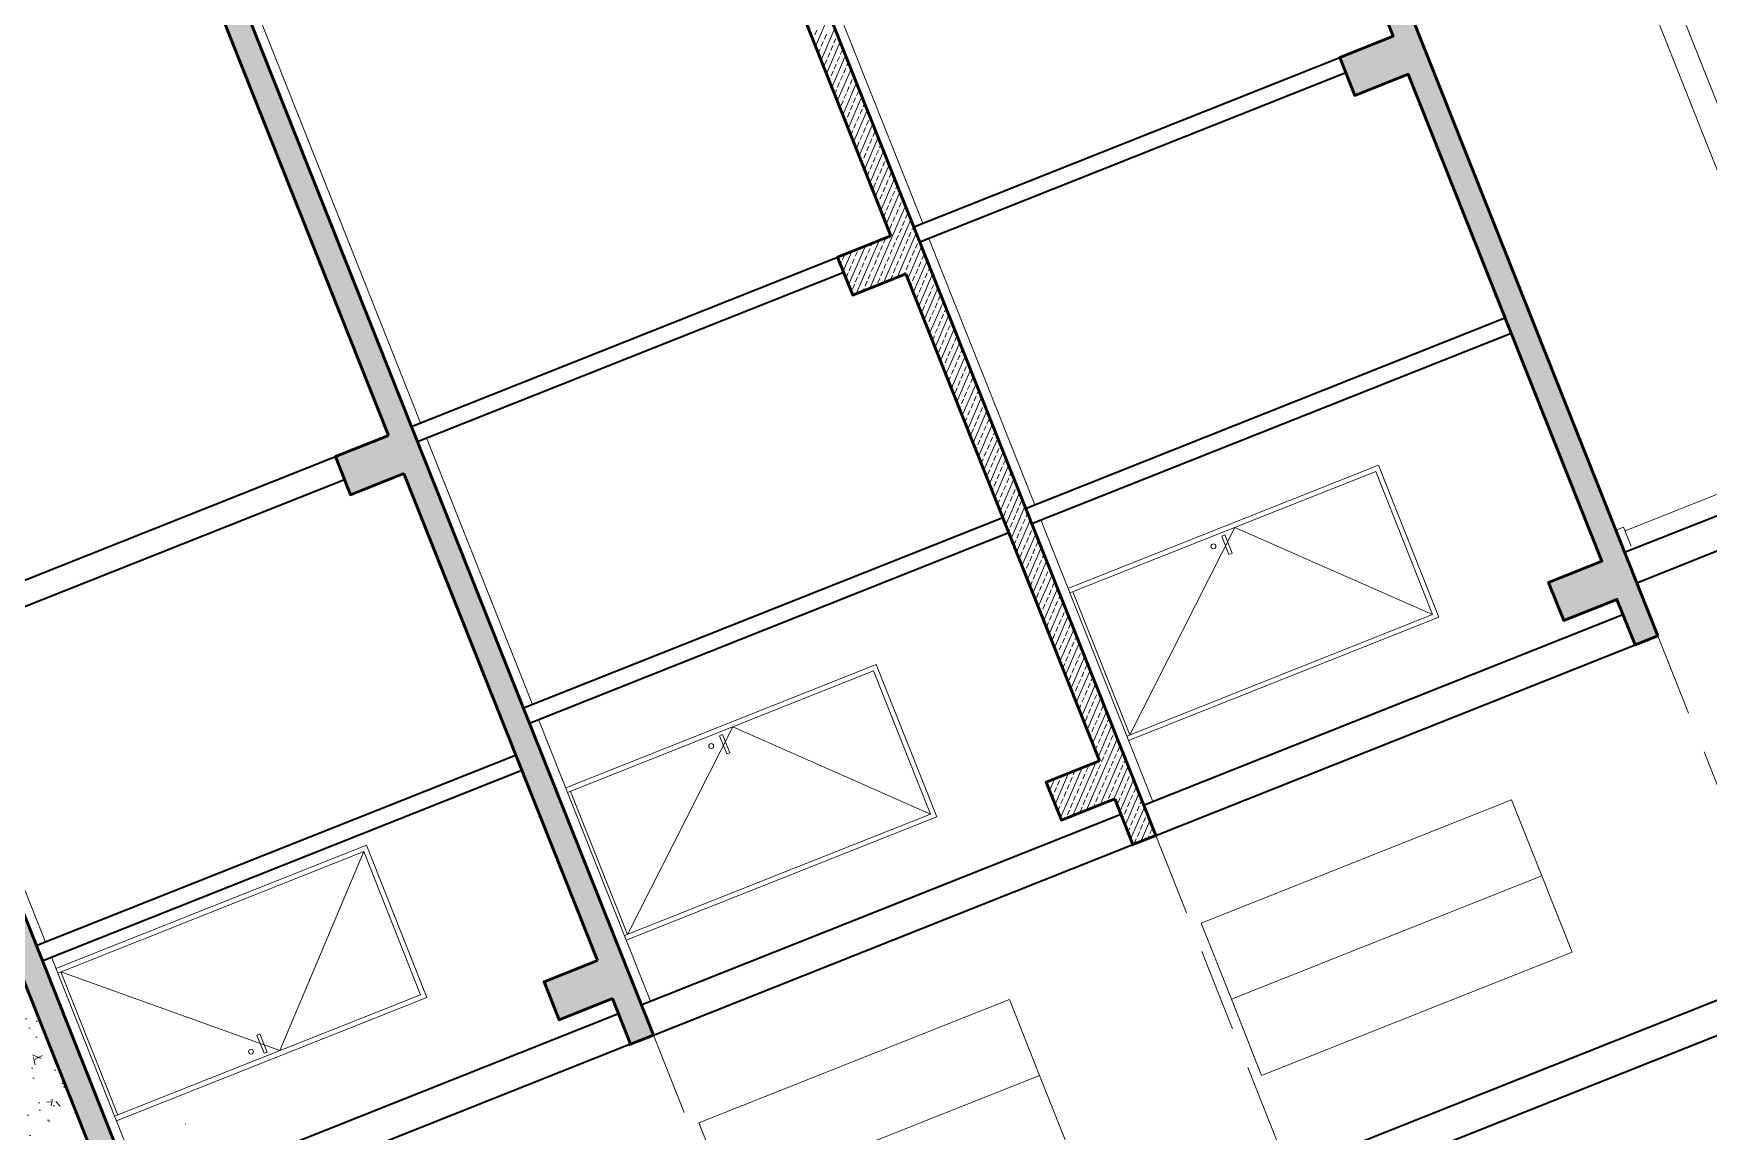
# Model space of a CAD drawing. Header units: millimetres. Extents: x 1852829 to 1882754, y -270850 to -231658.
# Drawn here: x 1866174.4 to 1866430.1, y -233555.4 to -233387.8 of the extents above; entities that cross this region are included whole.
import ezdxf

# ---------------------------------------------------------------- set-up
doc = ezdxf.new("R2010")
doc.units = ezdxf.units.MM
doc.linetypes.add('aks line', pattern=[0.4001, 0.2, -0.1, 0.0001, -0.1])
doc.linetypes.add('izdüşüm ön', pattern=[9.525, 6.35, -3.175])
for name, color, linetype, lineweight in [('a_aks_line', 251, 'aks line', 13), ('a_ba', 6, 'Continuous', 50), ('a_doğrama', 251, 'Continuous', 20), ('a_duvar', 251, 'Continuous', 35), ('a_görünüş_ince', 8, 'Continuous', 20), ('a_hatch_ba', 252, 'Continuous', 13), ('a_hatch_misc', 251, 'Continuous', 15), ('a_izdüşüm_ön', 6, 'izdüşüm ön', 9), ('a_kaplama', 40, 'Continuous', 15), ('a_not_misc', 144, 'Continuous', 5), ('a_ölçü_iç', 3, 'Continuous', 9)]:
    doc.layers.add(name, color=color, linetype=linetype, lineweight=lineweight)
pattern_1 = [(156.67585543, (125329.7395, -480253.9894), (-0.6285428483, -1.4577688904), []), (156.67585543, (125329.3249, -480252.9463), (-0.6285428483, -1.4577688904), [0.79375, -0.396875])]

# ---------------------------------------------------------------- blocks, each defined once
blk = doc.blocks.new('vaziyet_kesit_2')
at = {"layer": 'a_hatch_ba'}
h = blk.add_hatch(dxfattribs=at)
h.set_pattern_fill('ANSI33', color=256, scale=0.25, angle=111.6759)
h.set_pattern_definition(pattern_1)
h.paths.add_polyline_path([(443.73, -145.12), (511.6, -315.88), (508.11, -317.26), (505.34, -310.29), (497.21, -313.52), (494.9, -307.71), (503.03, -304.48), (445.32, -159.28), (437.19, -162.51), (434.88, -156.71), (443.01, -153.47), (440.24, -146.5)])
h.paths.add_polyline_path([(388.7, -257.11), (385.93, -250.14), (389.42, -248.76), (490.99, -504.31), (483.55, -507.27), (454.01, -432.92), (449.82, -434.59), (447.52, -428.78), (455.65, -425.55), (422.87, -343.07), (414.74, -346.3), (412.43, -340.49), (420.56, -337.26), (391.01, -262.92), (382.88, -266.15), (380.57, -260.34)])
h.paths.add_polyline_path([(267.53, 57.91), (369.1, -197.65), (365.62, -199.03), (362.85, -192.06), (354.72, -195.29), (352.41, -189.49), (360.54, -186.25), (330.99, -111.91), (322.86, -115.14), (320.55, -109.33), (328.68, -106.1), (295.9, -23.63), (287.77, -26.86), (285.46, -21.05), (289.64, -19.39), (260.09, 54.95)])
h = blk.add_hatch(dxfattribs=at)
h.set_pattern_fill('ANSI33', color=256, scale=0.25, angle=111.6759)
h.set_pattern_definition(pattern_1)
h.paths.add_polyline_path([(132.66, -49.5), (215.77, -258.59), (212.28, -259.98), (209.51, -253.01), (201.38, -256.24), (199.07, -250.43), (207.21, -247.2), (177.66, -172.85), (169.53, -176.09), (167.22, -170.28), (175.35, -167.05), (142.57, -84.57), (134.44, -87.8), (132.13, -82), (136.31, -80.33), (125.23, -52.45)])
h = blk.add_hatch(dxfattribs=at)
h.set_pattern_fill('ANSI33', color=256, scale=0.25, angle=111.6759)
h.set_pattern_definition(pattern_1)
h.paths.add_polyline_path([(159.42, -340.17), (231.44, -521.38), (201.24, -533.39), (131.99, -359.15), (120.37, -363.76), (94.51, -298.71), (106.13, -294.1), (36.88, -119.85), (67.08, -107.85), (139.1, -289.06), (104.25, -302.91), (124.57, -354.02)])
h.paths.add_polyline_path([(175.46, -434.68), (190.56, -428.68), (161.01, -354.34), (145.91, -360.34)], flags=16)
h.paths.add_polyline_path([(177.77, -440.49), (210.55, -522.96), (225.65, -516.96), (192.87, -434.49)], flags=16)
h.paths.add_polyline_path([(115.44, -283.67), (130.54, -277.67), (100.99, -203.33), (85.89, -209.33)], flags=16)
h.paths.add_polyline_path([(83.58, -203.52), (98.68, -197.52), (65.9, -115.04), (50.8, -121.05)], flags=16)
at = {"layer": 'a_hatch_misc'}
h = blk.add_hatch(dxfattribs=at)
h.set_pattern_fill('AR-CONC', color=256, scale=0.05, angle=111.6759)
h.set_pattern_definition([(161.6758554, (125329.7395, -480253.9894), (-2.62394233, 8.75946327), [0.9525, -10.4775]), (106.6758554, (125329.7395, -480253.989), (-8.22647753, -5.16595679), [0.762, -8.3820292]), (212.1273001, (125329.521, -480253.2595), (-10.85041949, 3.5935066), [0.80950044, -8.90451223]), (157.8600554, (125327.379, -480254.928), (-3.0527503, 13.37195666), [1.42875, -15.71625]), (208.311413, (125327.125, -480253.813), (-15.88083255, 6.4614381), [1.21425116, -13.3567804]), (102.8600066, (125327.379, -480254.928), (-15.88083255, 6.4614381), [1.14299835, -12.5729866]), (132.6758554, (125327.5, -480253.513), (1.95171453, 8.93328307), [0.9525, -10.4775]), (77.6758554, (125327.5, -480253.513), (-9.69953109, -0.52994393), [0.762, -8.382]), (183.1273004, (125327.663, -480252.768), (-7.7478166, 8.40333911), [0.80950044, -8.90449688]), (149.1758554, (125329.7395, -480253.9894), (-3.985840003, -1.418031961), [0, -8.2804, 0, -8.509, 0, -8.41375]), (119.1758554, (125329.7395, -480253.9894), (-5.888841252, 1.25462579), [0, -4.8514, 0, -8.0899, 0, -3.20675]), (79.1758554, (125330.7856, -480256.6213), (-2.237871735, 6.405934757), [0, -3.175, 0, -9.906, 0, -13.1445]), (69.1758554, (125331.2546, -480257.8015), (-3.9170411, 6.41316545), [0, -4.1275, 0, -6.5786, 0, -9.3345])])
h.paths.add_polyline_path([(115.44, -283.67), (130.54, -277.67), (100.99, -203.33), (85.89, -209.33)])
at = {"layer": 'a_aks_line', "ltscale": 100}
blk.add_line((4.64, -327.71), (151.39, -269.38), dxfattribs=at)
at = {"layer": 'a_ba'}
for p, q in [((267.53, 57.91), (369.1, -197.65)), ((209.33, -19.03), (292.44, -228.12)), ((132.66, -49.5), (215.77, -258.59)), ((219.23, -54.1), (252.01, -136.57)), ((142.57, -84.57), (175.35, -167.05)), ((139.1, -289.06), (67.08, -107.85)), ((254.32, -142.38), (283.87, -216.73)), ((177.66, -172.85), (207.21, -247.2)), ((130.54, -277.67), (100.99, -203.33)), ((286.18, -222.53), (288.95, -229.5)), ((209.51, -253.01), (212.28, -259.98))]:
    blk.add_line(p, q, dxfattribs=at)
for points in [[(369.1, -197.65), (365.62, -199.03), (362.85, -192.06), (354.72, -195.29), (352.41, -189.49), (360.54, -186.25), (330.99, -111.91), (322.86, -115.14), (320.55, -109.33), (328.68, -106.1), (295.9, -23.63), (287.77, -26.86), (285.46, -21.05), (289.64, -19.39), (260.09, 54.95), (267.53, 57.91)], [(252.01, -136.57), (243.88, -139.81), (246.19, -145.61), (254.32, -142.38)], [(175.35, -167.05), (167.22, -170.28), (169.53, -176.09), (177.66, -172.85)], [(283.87, -216.73), (275.74, -219.96), (278.05, -225.77), (286.18, -222.53)], [(288.7, -229.6), (292.44, -228.12)], [(207.21, -247.2), (199.07, -250.43), (201.38, -256.24), (209.51, -253.01)], [(212.03, -260.08), (215.77, -258.59)]]:
    blk.add_lwpolyline(points, dxfattribs=at)
at = {"layer": 'a_doğrama'}
for p, q in [((279.05, -190.39), (326.45, -171.56)), ((279.33, -191.09), (326.03, -172.53)), ((326.03, -172.53), (334.71, -194.37)), ((326.45, -171.56), (335.68, -194.79)), ((302.52, -182.41), (302.98, -182.23)), ((303.62, -185.2), (302.52, -182.41)), ((302.98, -182.23), (304.09, -185.02)), ((304.09, -185.02), (303.62, -185.2)), ((288.48, -212.74), (279.8, -190.9)), ((334.71, -194.37), (288.01, -212.93)), ((335.68, -194.79), (288.29, -213.62)), ((202.39, -220.86), (249.78, -202.03)), ((202.67, -221.56), (249.36, -203)), ((249.36, -203), (258.04, -224.84)), ((249.78, -202.03), (259.02, -225.26)), ((225.85, -212.88), (226.31, -212.7)), ((226.96, -215.67), (225.85, -212.88)), ((226.31, -212.7), (227.42, -215.49)), ((227.42, -215.49), (226.96, -215.67)), ((211.81, -243.22), (203.13, -221.38)), ((258.04, -224.84), (211.35, -243.4)), ((259.02, -225.26), (211.62, -244.1)), ((171.96, -229.59), (124.57, -248.43)), ((181.2, -252.83), (171.96, -229.59)), ((171.54, -230.57), (124.84, -249.13)), ((180.22, -252.41), (171.54, -230.57)), ((125.31, -248.94), (133.99, -270.78)), ((133.52, -270.97), (180.22, -252.41)), ((133.8, -271.66), (181.2, -252.83)), ((155.7, -258.39), (155.23, -258.57)), ((155.23, -258.57), (156.34, -261.36)), ((156.8, -261.18), (155.7, -258.39)), ((156.34, -261.36), (156.8, -261.18))]:
    blk.add_line(p, q, dxfattribs=at)
for centre in [(301.25, -183.97, 1993.36), (224.58, -214.44, 1993.36), (154.35, -261.1, 1993.36)]:
    blk.add_circle(centre, 0.375, dxfattribs=at)
at = {"layer": 'a_duvar'}
for p, q in [((255.5, -135.19), (320.55, -109.33)), ((256.42, -137.51), (321.47, -111.66)), ((178.83, -165.66), (243.88, -139.81)), ((179.76, -167.98), (244.81, -142.13)), ((272.58, -178.17), (345.76, -149.08)), ((273.51, -180.49), (346.69, -151.41)), ((364.02, -184.87), (434.88, -156.71)), ((365.87, -189.52), (436.73, -161.35)), ((102.17, -196.13), (167.22, -170.28)), ((103.55, -199.62), (168.6, -173.76)), ((195.92, -208.64), (269.1, -179.55)), ((196.84, -210.96), (270.02, -181.88)), ((290.59, -223.47), (363.77, -194.38)), ((292.44, -228.12), (365.62, -199.03)), ((121.56, -244.92), (194.74, -215.83)), ((122.48, -247.24), (195.66, -218.16)), ((213.92, -253.94), (287.1, -224.86)), ((215.77, -258.59), (288.95, -229.5)), ((312.75, -279.23), (385.93, -250.14)), ((210.44, -255.33), (137.26, -284.42)), ((314.6, -283.88), (387.78, -254.79)), ((212.28, -259.98), (139.1, -289.06))]:
    blk.add_line(p, q, dxfattribs=at)
at = {"layer": 'a_görünüş_ince', "lineweight": 20}
for p, q in [((363.85, -181.04), (362.68, -181.5)), ((362.68, -181.5), (364.02, -184.87)), ((365, -183.94), (363.85, -181.04))]:
    blk.add_line(p, q, dxfattribs=at)
for points in [[(347.76, -39.87), (398.64, -167.88)], [(358.13, -76.1), (395.16, -169.27)], [(438.29, -152.12), (364.08, -181.62)]]:
    blk.add_lwpolyline(points, dxfattribs=at)
at = {"layer": 'a_görünüş_ince'}
for points in [[(303.99, -253.12), (351.38, -234.28), (346.76, -222.67), (299.37, -241.5)], [(303.99, -253.12), (351.38, -234.28), (356, -245.9), (308.6, -264.74)], [(227.32, -283.59), (274.71, -264.75), (270.1, -253.14), (222.7, -271.98)], [(227.32, -283.59), (274.71, -264.75), (279.33, -276.37), (231.94, -295.21)]]:
    blk.add_lwpolyline(points, close=True, dxfattribs=at)
at = {"layer": 'a_hatch_ba', "linetype": 'Continuous'}
for p, q in [((240.52, -107.65), (242.62, -102.78)), ((240.1, -106.61), (240.25, -106.27)), ((240.4, -105.91), (240.72, -105.18)), ((241.35, -109.73), (243.45, -104.86)), ((241.39, -107.63), (241.7, -106.9)), ((241.86, -106.54), (242.17, -105.81)), ((242.18, -111.82), (244.28, -106.95)), ((243.32, -107.17), (243.63, -106.44)), ((243.79, -106.07), (243.86, -105.91)), ((240.93, -108.69), (241.23, -108)), ((241.9, -110.45), (242.22, -109.72)), ((242.38, -109.35), (242.69, -108.63)), ((242.85, -108.26), (243.16, -107.53)), ((243.01, -113.91), (245.11, -109.04)), ((243.83, -109.98), (244.15, -109.25)), ((244.3, -108.89), (244.62, -108.16)), ((242.89, -112.17), (243.2, -111.44)), ((243.36, -111.08), (243.68, -110.35)), ((243.83, -115.99), (245.93, -111.12)), ((244.35, -112.8), (244.66, -112.07)), ((244.82, -111.7), (245.13, -110.98)), ((245.29, -110.61), (245.52, -110.08)), ((246.28, -112.33), (246.35, -112.17)), ((242.59, -112.86), (242.73, -112.53)), ((243.42, -114.95), (243.72, -114.26)), ((243.88, -113.89), (244.19, -113.16)), ((244.66, -118.08), (246.76, -113.21)), ((244.86, -115.61), (245.18, -114.88)), ((245.33, -114.52), (245.65, -113.79)), ((245.81, -113.43), (246.12, -112.7)), ((246.79, -115.15), (247.11, -114.42)), ((244.39, -116.71), (244.71, -115.98)), ((245.49, -120.17), (247.59, -115.3)), ((245.85, -117.34), (246.16, -116.61)), ((246.32, -116.24), (246.64, -115.51)), ((246.32, -122.25), (248.42, -117.38)), ((247.31, -117.96), (247.62, -117.23)), ((247.78, -116.87), (248.01, -116.34)), ((245.08, -119.12), (245.22, -118.79)), ((245.38, -118.43), (245.69, -117.7)), ((246.36, -120.15), (246.68, -119.42)), ((246.84, -119.06), (247.15, -118.33)), ((247.15, -124.34), (249.25, -119.47)), ((247.82, -120.78), (248.14, -120.05)), ((248.29, -119.69), (248.61, -118.96)), ((248.77, -118.59), (248.84, -118.43)), ((245.91, -121.21), (246.21, -120.51)), ((246.88, -122.97), (247.19, -122.24)), ((247.35, -121.87), (247.67, -121.14)), ((247.98, -126.43), (250.08, -121.56)), ((248.81, -122.5), (249.12, -121.77)), ((249.28, -121.41), (249.59, -120.68)), ((250.27, -123.13), (250.5, -122.6)), ((247.57, -125.38), (247.71, -125.05)), ((247.87, -124.69), (248.18, -123.96)), ((248.34, -123.59), (248.65, -122.87)), ((248.81, -128.51), (250.91, -123.64)), ((249.32, -125.32), (249.64, -124.59)), ((249.79, -124.22), (250.11, -123.49)), ((250.78, -125.94), (251.1, -125.22)), ((251.25, -124.85), (251.32, -124.68)), ((248.4, -127.47), (248.69, -126.77)), ((248.85, -126.41), (249.17, -125.68)), ((249.64, -130.6), (251.74, -125.73)), ((249.84, -128.13), (250.15, -127.4)), ((250.31, -127.04), (250.62, -126.31)), ((250.47, -132.68), (252.57, -127.81)), ((251.77, -127.67), (252.08, -126.94)), ((249.37, -129.22), (249.68, -128.5)), ((250.35, -130.95), (250.67, -130.22)), ((250.82, -129.85), (251.14, -129.12)), ((251.3, -128.76), (251.61, -128.03)), ((251.3, -134.77), (253.4, -129.9)), ((252.28, -130.48), (252.6, -129.75)), ((252.75, -129.39), (252.98, -128.86)), ((248.8, -144.58), (254.23, -131.99)), ((250.05, -131.64), (250.2, -131.31)), ((251.34, -132.67), (251.65, -131.94)), ((251.81, -131.57), (252.13, -130.85)), ((252.8, -133.3), (253.11, -132.57)), ((253.27, -132.2), (253.58, -131.47)), ((253.74, -131.11), (253.81, -130.94)), ((250.88, -133.73), (251.18, -133.03)), ((250.88, -143.75), (255.06, -134.07)), ((251.85, -135.48), (252.17, -134.75)), ((252.33, -134.39), (252.64, -133.66)), ((253.31, -136.11), (253.63, -135.38)), ((253.78, -135.02), (254.1, -134.29)), ((254.26, -133.93), (254.57, -133.2)), ((255.24, -135.65), (255.47, -135.12)), ((246.71, -145.41), (250.21, -137.29)), ((248.98, -138.13), (249.17, -137.71)), ((250.44, -138.76), (250.75, -138.03)), ((250.91, -137.67), (251.23, -136.94)), ((252.37, -138.3), (252.68, -137.57)), ((252.84, -137.21), (253.16, -136.48)), ((252.97, -142.92), (255.89, -136.16)), ((254.3, -137.83), (254.61, -137.1)), ((254.77, -136.74), (255.08, -136.01)), ((255.76, -138.46), (256.07, -137.73)), ((256.23, -137.37), (256.3, -137.2)), ((243.91, -139.87), (243.95, -139.78)), ((244.33, -140.92), (244.5, -140.52)), ((244.65, -140.16), (244.97, -139.43)), ((244.74, -141.96), (246.04, -138.95)), ((245.57, -144.05), (248.12, -138.12)), ((246.11, -140.79), (246.43, -140.06)), ((246.58, -139.69), (246.9, -138.96)), ((247.05, -138.6), (247.08, -138.54)), ((248.04, -140.32), (248.35, -139.59)), ((248.51, -139.23), (248.83, -138.5)), ((249.5, -140.95), (249.81, -140.22)), ((249.97, -139.86), (250.28, -139.13)), ((251.43, -140.49), (251.74, -139.76)), ((251.9, -139.39), (252.21, -138.66)), ((252.88, -141.11), (253.2, -140.38)), ((253.36, -140.02), (253.67, -139.29)), ((253.83, -138.93), (254.14, -138.2)), ((254.61, -143.12), (256.71, -138.25)), ((254.81, -140.65), (255.13, -139.92)), ((255.29, -139.56), (255.6, -138.83)), ((255.44, -145.2), (257.54, -140.33)), ((256.27, -141.28), (256.59, -140.55)), ((256.74, -140.18), (257.06, -139.46)), ((245.17, -142.97), (245.48, -142.24)), ((245.64, -141.88), (245.95, -141.15)), ((246.63, -143.6), (246.94, -142.87)), ((247.1, -142.51), (247.41, -141.78)), ((247.57, -141.41), (247.88, -140.69)), ((248.55, -143.14), (248.87, -142.41)), ((249.03, -142.04), (249.34, -141.31)), ((250.01, -143.77), (250.33, -143.04)), ((250.48, -142.67), (250.8, -141.94)), ((250.96, -141.58), (251.27, -140.85)), ((251.94, -143.3), (252.26, -142.57)), ((252.41, -142.21), (252.73, -141.48)), ((254.01, -142.51), (254.19, -142.11)), ((254.34, -141.74), (254.66, -141.01)), ((255.33, -143.46), (255.64, -142.74)), ((255.8, -142.37), (256.11, -141.64)), ((256.27, -147.29), (258.37, -142.42)), ((257.26, -143), (257.57, -142.27)), ((257.73, -141.91), (257.96, -141.38)), ((245.98, -145.09), (246, -145.06)), ((246.15, -144.69), (246.47, -143.97)), ((247.75, -144.99), (247.93, -144.59)), ((248.08, -144.23), (248.4, -143.5)), ((249.84, -144.16), (249.86, -144.13)), ((255.03, -144.16), (255.17, -143.83)), ((255.86, -146.25), (256.16, -145.55)), ((256.32, -145.19), (256.63, -144.46)), ((256.79, -144.09), (257.1, -143.36)), ((257.1, -149.37), (259.2, -144.5)), ((257.77, -145.81), (258.09, -145.09)), ((258.24, -144.72), (258.56, -143.99)), ((258.72, -143.63), (258.79, -143.46)), ((259.23, -146.44), (259.54, -145.71)), ((256.83, -148), (257.14, -147.27)), ((257.3, -146.91), (257.62, -146.18)), ((257.93, -151.46), (260.03, -146.59)), ((258.29, -148.63), (258.6, -147.9)), ((258.76, -147.54), (259.07, -146.81)), ((260.22, -148.16), (260.45, -147.63)), ((257.52, -150.42), (257.66, -150.09)), ((257.82, -149.72), (258.13, -148.99)), ((258.76, -153.55), (260.86, -148.68)), ((258.8, -151.44), (259.12, -150.72)), ((259.27, -150.35), (259.59, -149.62)), ((259.59, -155.63), (261.69, -150.76)), ((259.75, -149.26), (260.06, -148.53)), ((260.73, -150.98), (261.05, -150.25)), ((261.2, -149.89), (261.28, -149.72)), ((258.35, -152.5), (258.65, -151.81)), ((259.79, -153.17), (260.1, -152.44)), ((260.26, -152.07), (260.57, -151.34)), ((260.42, -157.72), (262.52, -152.85)), ((261.25, -153.8), (261.56, -153.07)), ((261.72, -152.7), (262.03, -151.97)), ((259.32, -154.26), (259.63, -153.53)), ((260.3, -155.98), (260.62, -155.25)), ((260.78, -154.89), (261.09, -154.16)), ((261.25, -159.81), (263.35, -154.94)), ((261.76, -156.61), (262.08, -155.88)), ((262.23, -155.52), (262.55, -154.79)), ((262.7, -154.42), (262.93, -153.89)), ((260, -156.68), (260.15, -156.35)), ((260.83, -158.76), (261.13, -158.07)), ((261.29, -157.7), (261.6, -156.97)), ((262.08, -161.89), (264.18, -157.02)), ((262.75, -158.33), (263.06, -157.6)), ((263.22, -157.24), (263.53, -156.51)), ((263.69, -156.15), (263.76, -155.98)), ((264.21, -158.96), (264.52, -158.23)), ((261.81, -160.52), (262.12, -159.79)), ((262.28, -159.43), (262.59, -158.7)), ((262.91, -163.98), (265.01, -159.11)), ((263.26, -161.15), (263.58, -160.42)), ((263.73, -160.05), (264.05, -159.33)), ((264.72, -161.78), (265.04, -161.05)), ((265.19, -160.68), (265.42, -160.15)), ((262.49, -162.94), (262.63, -162.61)), ((262.79, -162.24), (263.11, -161.51)), ((263.74, -166.06), (265.84, -161.2)), ((263.78, -163.96), (264.09, -163.23)), ((264.25, -162.87), (264.56, -162.14)), ((264.57, -168.15), (266.67, -163.28)), ((265.71, -163.5), (266.02, -162.77)), ((266.18, -162.4), (266.25, -162.24)), ((263.32, -165.02), (263.62, -164.33)), ((264.29, -166.78), (264.61, -166.05)), ((264.76, -165.68), (265.08, -164.96)), ((265.24, -164.59), (265.55, -163.86)), ((265.39, -170.24), (267.49, -165.37)), ((266.22, -166.31), (266.54, -165.58)), ((266.69, -165.22), (267.01, -164.49)), ((265.28, -168.5), (265.59, -167.77)), ((265.75, -167.41), (266.07, -166.68)), ((266.22, -172.32), (268.32, -167.45)), ((266.74, -169.13), (267.05, -168.4)), ((267.21, -168.04), (267.52, -167.31)), ((267.68, -166.94), (267.91, -166.41)), ((268.67, -168.66), (268.74, -168.5)), ((264.98, -169.19), (265.12, -168.86)), ((265.81, -171.28), (266.11, -170.59)), ((266.27, -170.22), (266.58, -169.49)), ((267.05, -174.41), (269.15, -169.54)), ((267.25, -171.94), (267.57, -171.21)), ((267.72, -170.85), (268.04, -170.12)), ((268.2, -169.76), (268.51, -169.03)), ((269.18, -171.48), (269.5, -170.75)), ((266.78, -173.04), (267.1, -172.31)), ((267.88, -176.5), (269.98, -171.63)), ((268.24, -173.67), (268.55, -172.94)), ((268.71, -172.57), (269.02, -171.84)), ((268.71, -178.58), (270.81, -173.71)), ((269.7, -174.29), (270.01, -173.57)), ((270.17, -173.2), (270.4, -172.67)), ((267.47, -175.45), (267.61, -175.12)), ((267.77, -174.76), (268.08, -174.03)), ((268.75, -176.48), (269.07, -175.75)), ((269.22, -175.39), (269.54, -174.66)), ((269.54, -180.67), (271.64, -175.8)), ((270.21, -177.11), (270.53, -176.38)), ((270.68, -176.02), (271, -175.29)), ((271.15, -174.92), (271.23, -174.76)), ((268.3, -177.54), (268.6, -176.85)), ((269.27, -179.3), (269.58, -178.57)), ((269.74, -178.2), (270.05, -177.47)), ((270.37, -182.76), (272.47, -177.89)), ((271.2, -178.83), (271.51, -178.1)), ((271.67, -177.74), (271.98, -177.01)), ((272.66, -179.46), (272.88, -178.93)), ((269.96, -181.71), (270.1, -181.38)), ((270.25, -181.02), (270.57, -180.29)), ((270.73, -179.92), (271.04, -179.2)), ((271.2, -184.84), (273.3, -179.97)), ((271.71, -181.65), (272.03, -180.92)), ((272.18, -180.55), (272.5, -179.82)), ((273.64, -181.18), (273.71, -181.02)), ((270.78, -183.8), (271.08, -183.1)), ((271.24, -182.74), (271.56, -182.01)), ((272.03, -186.93), (274.13, -182.06)), ((272.23, -184.46), (272.54, -183.73)), ((272.7, -183.37), (273.01, -182.64)), ((273.17, -182.27), (273.48, -181.55)), ((274.16, -184), (274.47, -183.27)), ((271.76, -185.55), (272.07, -184.83)), ((272.74, -187.28), (273.06, -186.55)), ((272.86, -189.01), (274.96, -184.14)), ((273.21, -186.18), (273.53, -185.45)), ((273.69, -185.09), (274, -184.36)), ((273.69, -191.1), (275.79, -186.23)), ((274.67, -186.81), (274.99, -186.08)), ((275.14, -185.72), (275.37, -185.19)), ((272.44, -187.97), (272.59, -187.64)), ((273.73, -189), (274.04, -188.27)), ((274.2, -187.91), (274.51, -187.18)), ((274.52, -193.19), (276.62, -188.32)), ((275.19, -189.63), (275.5, -188.9)), ((275.66, -188.53), (275.97, -187.8)), ((276.13, -187.44), (276.2, -187.27)), ((273.27, -190.06), (273.57, -189.36)), ((274.24, -191.81), (274.56, -191.08)), ((274.72, -190.72), (275.03, -189.99)), ((275.35, -195.27), (277.45, -190.4)), ((275.7, -192.44), (276.02, -191.71)), ((276.17, -191.35), (276.49, -190.62)), ((276.64, -190.26), (276.96, -189.53)), ((277.63, -191.98), (277.86, -191.45)), ((274.93, -194.23), (275.07, -193.9)), ((275.23, -193.54), (275.54, -192.81)), ((276.17, -197.36), (278.27, -192.49)), ((276.69, -194.16), (277, -193.44)), ((277.16, -193.07), (277.47, -192.34)), ((278.15, -194.79), (278.46, -194.06)), ((278.62, -193.7), (278.69, -193.53)), ((275.76, -196.32), (276.06, -195.62)), ((276.22, -195.26), (276.53, -194.53)), ((277, -199.45), (279.1, -194.58)), ((277.2, -196.98), (277.52, -196.25)), ((277.67, -195.89), (277.99, -195.16)), ((277.83, -201.53), (279.93, -196.66)), ((279.13, -196.51), (279.45, -195.79)), ((276.73, -198.07), (277.05, -197.34)), ((277.72, -199.79), (278.03, -199.07)), ((278.19, -198.7), (278.5, -197.97)), ((278.66, -197.61), (278.97, -196.88)), ((278.66, -203.62), (280.76, -198.75)), ((279.65, -199.33), (279.96, -198.6)), ((280.12, -198.24), (280.35, -197.71)), ((277.42, -200.49), (277.56, -200.16)), ((278.25, -202.58), (278.55, -201.88)), ((278.7, -201.52), (279.02, -200.79)), ((279.18, -200.42), (279.49, -199.69)), ((279.49, -205.7), (281.59, -200.83)), ((280.16, -202.14), (280.48, -201.42)), ((280.63, -201.05), (280.95, -200.32)), ((281.1, -199.96), (281.18, -199.79)), ((279.22, -204.33), (279.53, -203.6)), ((279.69, -203.24), (280, -202.51)), ((280.32, -207.79), (282.42, -202.92)), ((280.68, -204.96), (280.99, -204.23)), ((281.15, -203.87), (281.46, -203.14)), ((281.62, -202.77), (281.93, -202.04)), ((282.61, -204.5), (282.84, -203.96)), ((279.91, -206.75), (280.05, -206.42)), ((280.21, -206.05), (280.52, -205.32)), ((281.15, -209.88), (283.25, -205.01)), ((281.19, -207.78), (281.51, -207.05)), ((281.66, -206.68), (281.98, -205.95)), ((281.98, -211.96), (284.08, -207.09)), ((282.13, -205.59), (282.45, -204.86)), ((283.12, -207.31), (283.44, -206.58)), ((283.59, -206.22), (283.66, -206.05)), ((280.74, -208.83), (281.03, -208.14)), ((282.18, -209.5), (282.49, -208.77)), ((282.65, -208.4), (282.96, -207.67)), ((282.81, -214.05), (284.91, -209.18)), ((283.64, -210.13), (283.95, -209.4)), ((284.11, -209.03), (284.42, -208.3)), ((281.71, -210.59), (282.02, -209.86)), ((282.69, -212.31), (283.01, -211.58)), ((283.16, -211.22), (283.48, -210.49)), ((283.64, -216.14), (285.74, -211.27)), ((284.15, -212.94), (284.47, -212.21)), ((284.62, -211.85), (284.94, -211.12)), ((285.09, -210.75), (285.32, -210.22)), ((281.87, -224.25), (286.57, -213.35)), ((282.39, -213.01), (282.54, -212.68)), ((283.22, -215.09), (283.52, -214.4)), ((283.68, -214.03), (283.99, -213.31)), ((285.14, -214.66), (285.45, -213.93)), ((285.61, -213.57), (285.92, -212.84)), ((286.08, -212.48), (286.15, -212.31)), ((286.6, -215.29), (286.91, -214.56)), ((279.78, -225.08), (283.28, -216.96)), ((283.72, -217.94), (284.04, -217.21)), ((283.96, -223.42), (287.4, -215.44)), ((284.19, -216.85), (284.51, -216.12)), ((284.67, -215.76), (284.98, -215.03)), ((285.65, -217.48), (285.97, -216.75)), ((286.12, -216.38), (286.44, -215.66)), ((287.58, -217.01), (287.81, -216.48)), ((276.25, -221.24), (277.02, -219.45)), ((277.08, -223.33), (279.11, -218.62)), ((277.46, -220.43), (277.78, -219.7)), ((277.91, -225.41), (281.2, -217.79)), ((277.94, -219.34), (278.07, -219.03)), ((279.39, -219.97), (279.71, -219.24)), ((279.86, -218.87), (280.15, -218.2)), ((280.85, -220.59), (281.17, -219.87)), ((281.32, -219.5), (281.64, -218.77)), ((281.79, -218.41), (282.11, -217.68)), ((282.78, -220.13), (283.09, -219.4)), ((283.25, -219.04), (283.57, -218.31)), ((284.71, -219.66), (285.02, -218.94)), ((285.18, -218.57), (285.5, -217.84)), ((286.04, -222.59), (288.23, -217.53)), ((286.17, -220.29), (286.48, -219.56)), ((286.64, -219.2), (286.95, -218.47)), ((286.95, -224.48), (289.05, -219.61)), ((287.11, -218.11), (287.42, -217.38)), ((288.1, -219.83), (288.41, -219.1)), ((288.57, -218.74), (288.64, -218.57)), ((275.84, -220.2), (275.85, -220.17)), ((276.67, -222.28), (276.84, -221.89)), ((276.99, -221.52), (277.31, -220.79)), ((278.45, -222.15), (278.76, -221.42)), ((278.92, -221.06), (279.24, -220.33)), ((279.91, -222.78), (280.22, -222.05)), ((280.38, -221.69), (280.69, -220.96)), ((281.84, -222.32), (282.15, -221.59)), ((282.31, -221.22), (282.62, -220.49)), ((283.3, -222.94), (283.61, -222.22)), ((283.77, -221.85), (284.08, -221.12)), ((284.24, -220.76), (284.55, -220.03)), ((285.22, -222.48), (285.54, -221.75)), ((285.7, -221.39), (286.01, -220.66)), ((286.68, -223.11), (287, -222.38)), ((287.15, -222.02), (287.47, -221.29)), ((287.63, -220.92), (287.94, -220.19)), ((287.78, -226.57), (289.88, -221.7)), ((288.61, -222.64), (288.93, -221.91)), ((289.08, -221.55), (289.4, -220.82)), ((277.51, -224.34), (277.82, -223.61)), ((277.98, -223.25), (278.29, -222.52)), ((278.97, -224.97), (279.28, -224.24)), ((279.44, -223.87), (279.75, -223.15)), ((280.89, -224.5), (281.21, -223.77)), ((281.37, -223.41), (281.68, -222.68)), ((282.91, -223.83), (283.14, -223.31)), ((285, -223), (285.07, -222.84)), ((287.67, -224.83), (287.98, -224.1)), ((288.14, -223.74), (288.45, -223.01)), ((288.61, -228.65), (290.71, -223.78)), ((289.13, -225.46), (289.44, -224.73)), ((289.6, -224.37), (289.91, -223.64)), ((290.07, -223.27), (290.3, -222.74)), ((291.06, -224.99), (291.13, -224.83)), ((278.74, -225.49), (278.81, -225.33)), ((287.37, -225.52), (287.51, -225.19)), ((288.2, -227.61), (288.5, -226.92)), ((288.65, -226.55), (288.97, -225.82)), ((289.64, -228.27), (289.96, -227.55)), ((290.11, -227.18), (290.43, -226.45)), ((290.19, -229.01), (291.54, -225.87)), ((290.58, -226.09), (290.9, -225.36)), ((291.57, -227.81), (291.88, -227.08)), ((289.17, -229.37), (289.48, -228.64)), ((291.23, -228.6), (291.41, -228.17)), ((292.27, -228.18), (292.37, -227.96))]:
    blk.add_line(p, q, dxfattribs=at)
at = {"layer": 'a_izdüşüm_ön', "ltscale": 2}
for points in [[(369.1, -197.65), (389.42, -248.76)], [(292.44, -228.12), (312.75, -279.23)], [(215.77, -258.59), (236.08, -309.7)]]:
    blk.add_lwpolyline(points, dxfattribs=at)
at = {"layer": 'a_kaplama'}
blk.add_line((256.89, -134.64), (223.65, -51), dxfattribs=at)
for points in [[(146.99, -81.47), (180.23, -165.11)], [(273.98, -177.61), (257.82, -136.96)], [(179.76, -167.98), (195.92, -208.64)], [(181.15, -167.43), (197.31, -208.09)], [(291.98, -222.92), (274.9, -179.94)], [(122.95, -244.37), (104.95, -199.06)], [(198.23, -210.41), (215.32, -253.39)], [(138.65, -283.86), (123.88, -246.69)]]:
    blk.add_lwpolyline(points, dxfattribs=at)
at = {"layer": 'a_not_misc'}
for p, q in [((304.54, -181.07), (288.48, -212.74)), ((334.71, -194.37), (304.54, -181.07)), ((227.87, -211.54), (211.81, -243.22)), ((258.04, -224.84), (227.87, -211.54)), ((171.54, -230.57), (158.73, -260.95)), ((158.73, -260.95), (125.31, -248.94))]:
    blk.add_line(p, q, dxfattribs=at)

msp = doc.modelspace()

# ---------------------------------------------------------------- block references
at = {"layer": 'a_ölçü_iç'}
msp.add_blockref('vaziyet_kesit_2', (1866053.3, -233282.15), dxfattribs=at)

doc.saveas('drawing.dxf')
